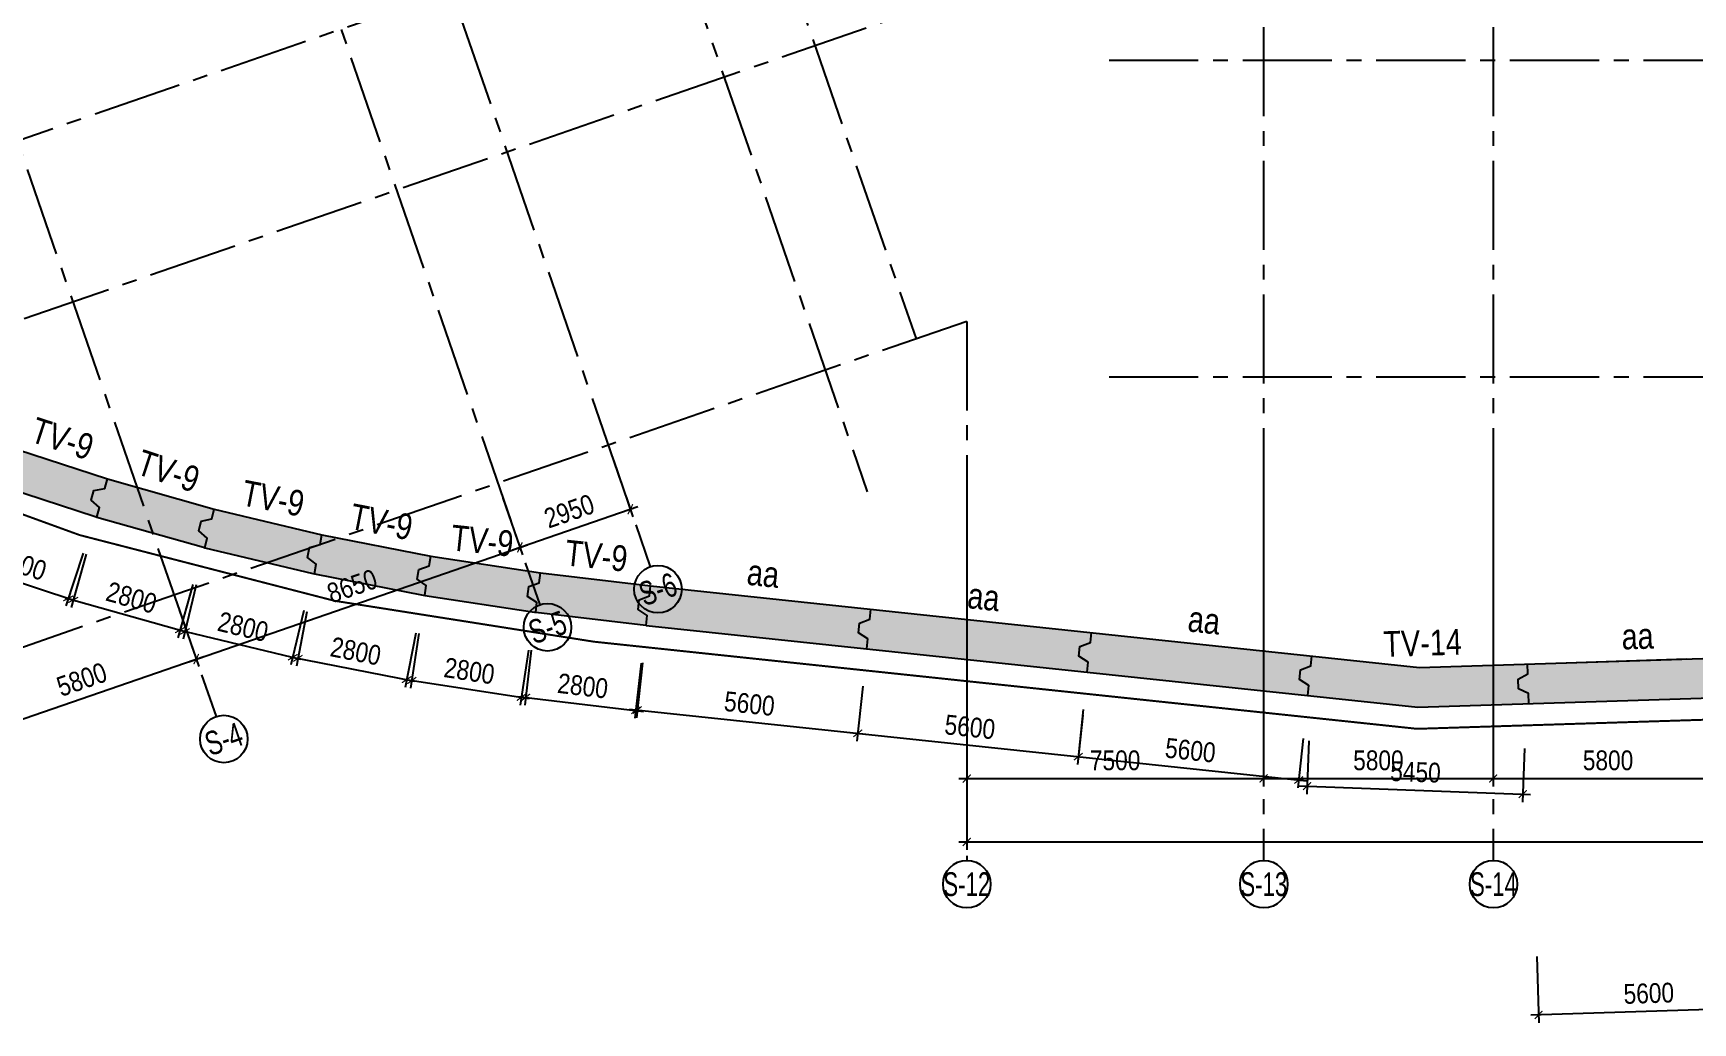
# Model space of a CAD drawing. Header units: millimetres. Extents: x -1534340 to 1713810, y -1348191 to 1114081.
# Drawn here: x 877665 to 919584, y -188883 to -163886 of the extents above; entities that cross this region are included whole.
import ezdxf
from ezdxf.enums import TextEntityAlignment as Align

# ---------------------------------------------------------------- set-up
doc = ezdxf.new("R2010")
doc.units = ezdxf.units.MM
doc.header["$LTSCALE"] = 100
doc.header["$PDMODE"] = 32
doc.header["$PDSIZE"] = 2.5
for name, pattern in [('CENTER2', [1.125, 0.75, -0.125, 0.125, -0.125]), ('DASHDOT', [1, 0.5, -0.25, 0, -0.25]), ('DASHED', [4.5, 3, -1.5])]:
    doc.linetypes.add(name, pattern=pattern)
for name, color, linetype in [('ccu11-Dim', 8, 'Continuous'), ('ccu11-Khuat', 9, 'DASHED'), ('ccu12-Hatch', 250, 'Continuous'), ('ccu12-Manh', 8, 'Continuous'), ('ccu12-Truc', 13, 'CENTER2'), ('KT-Dim', 8, 'Continuous'), ('Xref_ST_MBDV Cot vach 30.7.2022$0$Xref_ST_MBDV Cot vach 30.7.2022|Xref_ST_MBDV Cot vach 30.7.2022|Xref_ST_MBDV Cot vach 30.7.2022|Xref_ST_MBDV Cot vach 30.7.2022|A-CORE-OTLN', 2, 'Continuous'), ('Xref_ST_MBDV Cot vach 30.7.2022$0$Xref_ST_MBDV Cot vach 30.7.2022|Xref_ST_MBDV Cot vach 30.7.2022|Xref_ST_MBDV Cot vach 30.7.2022|Xref_ST_MBDV Cot vach 30.7.2022|ccu12-Thay', 7, 'Continuous'), ('Xref_ST_MBDV Cot vach 30.7.2022|Xref_ST_MBDV Cot vach 30.7.2022|Xref_ST_MBDV Cot vach 30.7.2022|Xref_ST_MBDV Cot vach 30.7.2022|A-GRID-SYM', 50, 'Continuous')]:
    doc.layers.add(name, color=color, linetype=linetype)
doc.layers.add('ccu12-Tencaukien', color=9, linetype='Continuous', lineweight=15)
doc.styles.add('Arial', font='arial.ttf', dxfattribs={"width": 0.7})
doc.styles.add('Arial Narrow', font='ARIALN.TTF')
doc.styles.add('HBA-Text', font='GOTHIC.TTF')
doc.dimstyles.new('ccu12-200', dxfattribs={"dimscale": 200, "dimtxt": 2.5, "dimasz": 1, "dimexe": 1, "dimexo": 2, "dimgap": 1, "dimtad": 1, "dimdec": 0, "dimrnd": 5, "dimdsep": 46, "dimtxsty": 'Arial Narrow', "dimblk": 'ARCHTICK', "dimcen": -1, "dimdle": 1, "dimclrd": 256, "dimclre": 256, "dimclrt": 3, "dimadec": 0, "dimazin": 2, "dimtfac": 0.1, "dimtdec": 0, "dimtmove": 0, "dimatfit": 1, "dimldrblk": 'ARCHTICK', "dimfxl": 1, "dimtvp": 0.833333, "dimtolj": 1, "dimtzin": 12, "dimarcsym": 0})

# ---------------------------------------------------------------- blocks, each defined once
blk = doc.blocks.new('_ARCHTICK')
at = {"color": 0, "linetype": 'ByBlock', "const_width": 0.15}
blk.add_lwpolyline([(-0.5, -0.5), (0.5, 0.5)], dxfattribs=at)
blk = doc.blocks.new('*D3267')
at = {"layer": 'ccu11-Dim', "lineweight": -2, "ltscale": 0.5, "transparency": 16777216}
for p, q in [((915643, -187206), (915696, -188883)), ((921240, -187029), (921293, -188706)), ((921486, -188500), (915489, -188690))]:
    blk.add_line(p, q, dxfattribs=at)
at = {"layer": 'Defpoints', "color": 0, "ltscale": 0.5, "transparency": 16777216}
for p in [(915630, -186807), (921227, -186630), (915689, -188683)]:
    blk.add_point(p, dxfattribs=at)
at = {"layer": 'ccu11-Dim', "lineweight": -2, "ltscale": 0.5, "transparency": 16777216, "xscale": 200, "yscale": 200, "zscale": 200}
for p, rotation in [((915689, -188683), 181.8102563568879), ((921286, -188507), 1.810256356887825)]:
    blk.add_blockref('_ARCHTICK', p, dxfattribs=dict(at, rotation=rotation))
at = {"layer": 'ccu11-Dim', "color": 3, "ltscale": 0.5, "transparency": 16777216, "insert": (918473, -188140), "char_height": 500, "attachment_point": 5, "rotation": 1.8103, "style": 'Arial Narrow', "bg_fill": 3, "box_fill_scale": 1.1, "bg_fill_color": 256, "bg_fill_true_color": 13158600, "bg_fill_transparency": 0}
blk.add_mtext('\\A1;5600', dxfattribs=at)
blk = doc.blocks.new('*D3304')
at = {"layer": 'ccu11-Dim', "lineweight": -2, "ltscale": 0.5, "transparency": 16777216}
for p, q in [((876266, -176150), (875829, -177478)), ((875702, -177226), (878742, -178224)), ((878926, -177023), (878490, -178352))]:
    blk.add_line(p, q, dxfattribs=at)
at = {"layer": 'Defpoints', "color": 0, "ltscale": 0.5, "transparency": 16777216}
for p in [(876391, -175770), (879051, -176643), (878552, -178162)]:
    blk.add_point(p, dxfattribs=at)
at = {"layer": 'ccu11-Dim', "lineweight": -2, "ltscale": 0.5, "transparency": 16777216, "xscale": 200, "yscale": 200, "zscale": 200}
for p, rotation in [((875892, -177288), 161.8193886126714), ((878552, -178162), 341.8193886126713)]:
    blk.add_blockref('_ARCHTICK', p, dxfattribs=dict(at, rotation=rotation))
at = {"layer": 'ccu11-Dim', "color": 3, "ltscale": 0.5, "transparency": 16777216, "insert": (877364, -177293), "char_height": 500, "attachment_point": 5, "rotation": 341.8194, "style": 'Arial Narrow', "bg_fill": 3, "box_fill_scale": 1.1, "bg_fill_color": 256, "bg_fill_true_color": 13158600, "bg_fill_transparency": 0}
blk.add_mtext('\\A1;2800', dxfattribs=at)
blk = doc.blocks.new('*D3305')
at = {"layer": 'ccu11-Dim', "lineweight": -2, "ltscale": 0.5, "transparency": 16777216}
for p, q in [((879004, -177048), (878623, -178394)), ((878485, -178147), (881564, -179019)), ((881698, -177810), (881317, -179157))]:
    blk.add_line(p, q, dxfattribs=at)
at = {"layer": 'Defpoints', "color": 0, "ltscale": 0.5, "transparency": 16777216}
for p in [(879113, -176663), (881807, -177425), (881372, -178964)]:
    blk.add_point(p, dxfattribs=at)
at = {"layer": 'ccu11-Dim', "lineweight": -2, "ltscale": 0.5, "transparency": 16777216, "xscale": 200, "yscale": 200, "zscale": 200}
for p, rotation in [((878677, -178201), 164.1920106206469), ((881372, -178964), 344.1920106206469)]:
    blk.add_blockref('_ARCHTICK', p, dxfattribs=dict(at, rotation=rotation))
at = {"layer": 'ccu11-Dim', "color": 3, "ltscale": 0.5, "transparency": 16777216, "insert": (880148, -178145), "char_height": 500, "attachment_point": 5, "rotation": 344.192, "style": 'Arial Narrow', "bg_fill": 3, "box_fill_scale": 1.1, "bg_fill_color": 256, "bg_fill_true_color": 13158600, "bg_fill_transparency": 0}
blk.add_mtext('\\A1;2800', dxfattribs=at)
blk = doc.blocks.new('*D3306')
at = {"layer": 'ccu11-Dim', "lineweight": -2, "ltscale": 0.5, "transparency": 16777216}
for p, q in [((881780, -177819), (881452, -179193)), ((884504, -178469), (884175, -179843)), ((881304, -178952), (884416, -179695))]:
    blk.add_line(p, q, dxfattribs=at)
at = {"layer": 'Defpoints', "color": 0, "ltscale": 0.5, "transparency": 16777216}
for p in [(881873, -177430), (884597, -178080), (884222, -179649)]:
    blk.add_point(p, dxfattribs=at)
at = {"layer": 'ccu11-Dim', "lineweight": -2, "ltscale": 0.5, "transparency": 16777216, "xscale": 200, "yscale": 200, "zscale": 200}
for p, rotation in [((881498, -178998), 166.5646453204188), ((884222, -179649), 346.5646453204188)]:
    blk.add_blockref('_ARCHTICK', p, dxfattribs=dict(at, rotation=rotation))
at = {"layer": 'ccu11-Dim', "color": 3, "ltscale": 0.5, "transparency": 16777216, "insert": (882966, -178881), "char_height": 500, "attachment_point": 5, "rotation": 346.5646, "style": 'Arial Narrow', "bg_fill": 3, "box_fill_scale": 1.1, "bg_fill_color": 256, "bg_fill_true_color": 13158600, "bg_fill_transparency": 0}
blk.add_mtext('\\A1;2800', dxfattribs=at)
blk = doc.blocks.new('*D3205')
at = {"layer": 'ccu11-Dim', "lineweight": -2, "ltscale": 0.5, "transparency": 16777216}
for p, q in [((884580, -178500), (884312, -179874)), ((887328, -179037), (887060, -180411)), ((884154, -179639), (887294, -180253))]:
    blk.add_line(p, q, dxfattribs=at)
at = {"layer": 'Defpoints', "color": 0, "ltscale": 0.5, "transparency": 16777216}
for p in [(884657, -178107), (887405, -178644), (887098, -180215)]:
    blk.add_point(p, dxfattribs=at)
at = {"layer": 'ccu11-Dim', "lineweight": -2, "ltscale": 0.5, "transparency": 16777216, "xscale": 200, "yscale": 200, "zscale": 200}
for p, rotation in [((884350, -179677), 168.9375603971923), ((887098, -180215), 348.9375603971923)]:
    blk.add_blockref('_ARCHTICK', p, dxfattribs=dict(at, rotation=rotation))
at = {"layer": 'ccu11-Dim', "color": 3, "ltscale": 0.5, "transparency": 16777216, "insert": (885812, -179499), "char_height": 500, "attachment_point": 5, "rotation": 348.9376, "style": 'Arial Narrow', "bg_fill": 3, "box_fill_scale": 1.1, "bg_fill_color": 256, "bg_fill_true_color": 13158600, "bg_fill_transparency": 0}
blk.add_mtext('\\A1;2800', dxfattribs=at)
blk = doc.blocks.new('*D3206')
at = {"layer": 'ccu11-Dim', "lineweight": -2, "ltscale": 0.5, "transparency": 16777216}
for p, q in [((887409, -179051), (887198, -180434)), ((890177, -179474), (889966, -180857)), ((887030, -180206), (890193, -180690))]:
    blk.add_line(p, q, dxfattribs=at)
at = {"layer": 'Defpoints', "color": 0, "ltscale": 0.5, "transparency": 16777216}
for p in [(887469, -178656), (890237, -179079), (889996, -180660)]:
    blk.add_point(p, dxfattribs=at)
at = {"layer": 'ccu11-Dim', "lineweight": -2, "ltscale": 0.5, "transparency": 16777216, "xscale": 200, "yscale": 200, "zscale": 200}
for p, rotation in [((887228, -180237), 171.3112400278011), ((889996, -180660), 351.3112400278011)]:
    blk.add_blockref('_ARCHTICK', p, dxfattribs=dict(at, rotation=rotation))
at = {"layer": 'ccu11-Dim', "color": 3, "ltscale": 0.5, "transparency": 16777216, "insert": (888681, -179998), "char_height": 500, "attachment_point": 5, "rotation": 351.3112, "style": 'Arial Narrow', "bg_fill": 3, "box_fill_scale": 1.1, "bg_fill_color": 256, "bg_fill_true_color": 13158600, "bg_fill_transparency": 0}
blk.add_mtext('\\A1;2800', dxfattribs=at)
blk = doc.blocks.new('*D3207')
at = {"layer": 'ccu11-Dim', "lineweight": -2, "ltscale": 0.5, "transparency": 16777216}
for p, q in [((890245, -179472), (890080, -180863)), ((893025, -179801), (892861, -181191)), ((889905, -180640), (893083, -181016))]:
    blk.add_line(p, q, dxfattribs=at)
at = {"layer": 'Defpoints', "color": 0, "ltscale": 0.5, "transparency": 16777216}
for p in [(890292, -179075), (893072, -179404), (892884, -180993)]:
    blk.add_point(p, dxfattribs=at)
at = {"layer": 'ccu11-Dim', "lineweight": -2, "ltscale": 0.5, "transparency": 16777216, "xscale": 200, "yscale": 200, "zscale": 200}
for p, rotation in [((890104, -180664), 173.2586531631231), ((892884, -180993), 353.258653163123)]:
    blk.add_blockref('_ARCHTICK', p, dxfattribs=dict(at, rotation=rotation))
at = {"layer": 'ccu11-Dim', "color": 3, "ltscale": 0.5, "transparency": 16777216, "insert": (891547, -180376), "char_height": 500, "attachment_point": 5, "rotation": 353.2587, "style": 'Arial Narrow', "bg_fill": 3, "box_fill_scale": 1.1, "bg_fill_color": 256, "bg_fill_true_color": 13158600, "bg_fill_transparency": 0}
blk.add_mtext('\\A1;2800', dxfattribs=at)
blk = doc.blocks.new('*D3208')
at = {"layer": 'ccu11-Dim', "lineweight": -2, "ltscale": 0.5, "transparency": 16777216}
for p, q in [((893051, -179788), (892904, -181181)), ((898620, -180378), (898472, -181770)), ((892726, -180961), (898692, -181592))]:
    blk.add_line(p, q, dxfattribs=at)
at = {"layer": 'Defpoints', "color": 0, "ltscale": 0.5, "transparency": 16777216}
for p in [(893093, -179391), (898662, -179980), (898493, -181571)]:
    blk.add_point(p, dxfattribs=at)
at = {"layer": 'ccu11-Dim', "lineweight": -2, "ltscale": 0.5, "transparency": 16777216, "xscale": 200, "yscale": 200, "zscale": 200}
for p, rotation in [((892925, -180982), 173.9587560428998), ((898493, -181571), 353.9587560428998)]:
    blk.add_blockref('_ARCHTICK', p, dxfattribs=dict(at, rotation=rotation))
at = {"layer": 'ccu11-Dim', "color": 3, "ltscale": 0.5, "transparency": 16777216, "insert": (895757, -180824), "char_height": 500, "attachment_point": 5, "rotation": 353.9588, "style": 'Arial Narrow', "bg_fill": 3, "box_fill_scale": 1.1, "bg_fill_color": 256, "bg_fill_true_color": 13158600, "bg_fill_transparency": 0}
blk.add_mtext('\\A1;5600', dxfattribs=at)
blk = doc.blocks.new('*D3209')
at = {"layer": 'ccu11-Dim', "lineweight": -2, "ltscale": 0.5, "transparency": 16777216}
for p, q in [((898620, -180378), (898472, -181770)), ((904189, -180967), (904041, -182359)), ((898295, -181550), (904261, -182182))]:
    blk.add_line(p, q, dxfattribs=at)
at = {"layer": 'Defpoints', "color": 0, "ltscale": 0.5, "transparency": 16777216}
for p in [(898662, -179980), (904231, -180569), (904062, -182160)]:
    blk.add_point(p, dxfattribs=at)
at = {"layer": 'ccu11-Dim', "lineweight": -2, "ltscale": 0.5, "transparency": 16777216, "xscale": 200, "yscale": 200, "zscale": 200}
for p, rotation in [((898493, -181571), 173.9587560428998), ((904062, -182160), 353.9587560428998)]:
    blk.add_blockref('_ARCHTICK', p, dxfattribs=dict(at, rotation=rotation))
at = {"layer": 'ccu11-Dim', "color": 3, "ltscale": 0.5, "transparency": 16777216, "insert": (901326, -181413), "char_height": 500, "attachment_point": 5, "rotation": 353.9588, "style": 'Arial Narrow', "bg_fill": 3, "box_fill_scale": 1.1, "bg_fill_color": 256, "bg_fill_true_color": 13158600, "bg_fill_transparency": 0}
blk.add_mtext('\\A1;5600', dxfattribs=at)
blk = doc.blocks.new('*D3210')
at = {"layer": 'ccu11-Dim', "lineweight": -2, "ltscale": 0.5, "transparency": 16777216}
for p, q in [((904174, -181110), (904041, -182359)), ((909742, -181700), (909610, -182949)), ((903864, -182139), (909830, -182771))]:
    blk.add_line(p, q, dxfattribs=at)
at = {"layer": 'Defpoints', "color": 0, "ltscale": 0.5, "transparency": 16777216}
for p in [(904216, -180713), (909785, -181302), (909631, -182750)]:
    blk.add_point(p, dxfattribs=at)
at = {"layer": 'ccu11-Dim', "lineweight": -2, "ltscale": 0.5, "transparency": 16777216, "xscale": 200, "yscale": 200, "zscale": 200}
for p, rotation in [((904062, -182160), 173.9587560428998), ((909631, -182750), 353.9587560428998)]:
    blk.add_blockref('_ARCHTICK', p, dxfattribs=dict(at, rotation=rotation))
at = {"layer": 'ccu11-Dim', "color": 3, "ltscale": 0.5, "transparency": 16777216, "insert": (906895, -182002), "char_height": 500, "attachment_point": 5, "rotation": 353.9588, "style": 'Arial Narrow', "bg_fill": 3, "box_fill_scale": 1.1, "bg_fill_color": 256, "bg_fill_true_color": 13158600, "bg_fill_transparency": 0}
blk.add_mtext('\\A1;5600', dxfattribs=at)
blk = doc.blocks.new('*D3211')
at = {"layer": 'ccu11-Dim', "lineweight": -2, "ltscale": 0.5, "transparency": 16777216}
for p, q in [((909884, -181757), (909834, -183104)), ((915330, -181958), (915280, -183306)), ((909642, -182897), (915487, -183113))]:
    blk.add_line(p, q, dxfattribs=at)
at = {"layer": 'Defpoints', "color": 0, "ltscale": 0.5, "transparency": 16777216}
for p in [(909899, -181357), (915345, -181558), (915288, -183106)]:
    blk.add_point(p, dxfattribs=at)
at = {"layer": 'ccu11-Dim', "lineweight": -2, "ltscale": 0.5, "transparency": 16777216, "xscale": 200, "yscale": 200, "zscale": 200}
for p, rotation in [((909841, -182904), 177.8845062021545), ((915288, -183106), 357.8845062021545)]:
    blk.add_blockref('_ARCHTICK', p, dxfattribs=dict(at, rotation=rotation))
at = {"layer": 'ccu11-Dim', "color": 3, "ltscale": 0.5, "transparency": 16777216, "insert": (912581, -182550), "char_height": 500, "attachment_point": 5, "rotation": 357.8845, "style": 'Arial Narrow', "bg_fill": 3, "box_fill_scale": 1.1, "bg_fill_color": 256, "bg_fill_true_color": 13158600, "bg_fill_transparency": 0}
blk.add_mtext('\\A1;5450', dxfattribs=at)
blk = doc.blocks.new('GRID-SYM-flat-73')
at = {"layer": 'Xref_ST_MBDV Cot vach 30.7.2022|Xref_ST_MBDV Cot vach 30.7.2022|Xref_ST_MBDV Cot vach 30.7.2022|Xref_ST_MBDV Cot vach 30.7.2022|A-GRID-SYM'}
blk.add_circle((0, 0, 0), 900, dxfattribs=at)
at = {"layer": 'Xref_ST_MBDV Cot vach 30.7.2022|Xref_ST_MBDV Cot vach 30.7.2022|Xref_ST_MBDV Cot vach 30.7.2022|Xref_ST_MBDV Cot vach 30.7.2022|A-GRID-SYM', "style": 'HBA-Text'}
blk.add_attdef('GRID', text='', height=900, rotation=359.63025, dxfattribs=at).set_placement((0, 0, 0), align=Align.MIDDLE_CENTER)
blk = doc.blocks.new('*D1144')
at = {"layer": 'Defpoints', "color": 0, "transparency": 16777216}
for p in [(362499, -94047), (369999, -94047, 0), (369999, -102341)]:
    blk.add_point(p, dxfattribs=at)
at = {"layer": 'KT-Dim', "lineweight": -2, "transparency": 16777216}
for p, q in [((362499, -94447), (362499, -102541)), ((369999, -94447), (369999, -102541)), ((362299, -102341), (370199, -102341))]:
    blk.add_line(p, q, dxfattribs=at)
at = {"layer": 'KT-Dim', "lineweight": -2, "transparency": 16777216, "xscale": 200, "yscale": 200, "zscale": 200, "rotation": 180}
blk.add_blockref('_ARCHTICK', (362499, -102341), dxfattribs=at)
at = {"layer": 'KT-Dim', "lineweight": -2, "transparency": 16777216, "xscale": 200, "yscale": 200, "zscale": 200}
blk.add_blockref('_ARCHTICK', (369999, -102341), dxfattribs=at)
at = {"layer": 'KT-Dim', "color": 3, "transparency": 16777216, "insert": (366249, -101885), "char_height": 500, "attachment_point": 5, "style": 'Arial Narrow'}
blk.add_mtext('\\A1;7500', dxfattribs=at)
blk = doc.blocks.new('*D1147')
at = {"layer": 'Defpoints', "color": 0, "transparency": 16777216}
for p in [(362499, -94047), (409199, -94047), (409199, -103941)]:
    blk.add_point(p, dxfattribs=at)
at = {"layer": 'KT-Dim', "lineweight": -2, "transparency": 16777216}
for p, q in [((362499, -94447), (362499, -104141)), ((409199, -94447), (409199, -104141)), ((362299, -103941), (409399, -103941))]:
    blk.add_line(p, q, dxfattribs=at)
at = {"layer": 'KT-Dim', "lineweight": -2, "transparency": 16777216, "xscale": 200, "yscale": 200, "zscale": 200, "rotation": 180}
blk.add_blockref('_ARCHTICK', (362499, -103941), dxfattribs=at)
at = {"layer": 'KT-Dim', "lineweight": -2, "transparency": 16777216, "xscale": 200, "yscale": 200, "zscale": 200}
blk.add_blockref('_ARCHTICK', (409199, -103941), dxfattribs=at)
at = {"layer": 'KT-Dim', "color": 3, "transparency": 16777216, "insert": (385849, -103485), "char_height": 500, "attachment_point": 5, "style": 'Arial Narrow'}
blk.add_mtext('\\A1;46700', dxfattribs=at)
blk = doc.blocks.new('*D1131')
at = {"layer": 'Defpoints', "color": 0, "transparency": 16777216}
for p in [(369999, -94047, 0), (375799, -94047), (375799, -102341)]:
    blk.add_point(p, dxfattribs=at)
at = {"layer": 'KT-Dim', "lineweight": -2, "transparency": 16777216}
for p, q in [((369999, -94447), (369999, -102541)), ((375799, -94447), (375799, -102541)), ((369799, -102341), (375999, -102341))]:
    blk.add_line(p, q, dxfattribs=at)
at = {"layer": 'KT-Dim', "lineweight": -2, "transparency": 16777216, "xscale": 200, "yscale": 200, "zscale": 200, "rotation": 180}
blk.add_blockref('_ARCHTICK', (369999, -102341), dxfattribs=at)
at = {"layer": 'KT-Dim', "lineweight": -2, "transparency": 16777216, "xscale": 200, "yscale": 200, "zscale": 200}
blk.add_blockref('_ARCHTICK', (375799, -102341), dxfattribs=at)
at = {"layer": 'KT-Dim', "color": 3, "transparency": 16777216, "insert": (372899, -101885), "char_height": 500, "attachment_point": 5, "style": 'Arial Narrow'}
blk.add_mtext('\\A1;5800', dxfattribs=at)
blk = doc.blocks.new('*D1132')
at = {"layer": 'Defpoints', "color": 0, "transparency": 16777216}
for p in [(375799, -94047), (381599, -94047), (381599, -102341)]:
    blk.add_point(p, dxfattribs=at)
at = {"layer": 'KT-Dim', "lineweight": -2, "transparency": 16777216}
for p, q in [((375799, -94447), (375799, -102541)), ((381599, -94447), (381599, -102541)), ((375599, -102341), (381799, -102341))]:
    blk.add_line(p, q, dxfattribs=at)
at = {"layer": 'KT-Dim', "lineweight": -2, "transparency": 16777216, "xscale": 200, "yscale": 200, "zscale": 200, "rotation": 180}
blk.add_blockref('_ARCHTICK', (375799, -102341), dxfattribs=at)
at = {"layer": 'KT-Dim', "lineweight": -2, "transparency": 16777216, "xscale": 200, "yscale": 200, "zscale": 200}
blk.add_blockref('_ARCHTICK', (381599, -102341), dxfattribs=at)
at = {"layer": 'KT-Dim', "color": 3, "transparency": 16777216, "insert": (378699, -101885), "char_height": 500, "attachment_point": 5, "style": 'Arial Narrow'}
blk.add_mtext('\\A1;5800', dxfattribs=at)
blk = doc.blocks.new('GRID-SYM-flat-103')
at = {"layer": 'Xref_ST_MBDV Cot vach 30.7.2022|Xref_ST_MBDV Cot vach 30.7.2022|Xref_ST_MBDV Cot vach 30.7.2022|Xref_ST_MBDV Cot vach 30.7.2022|A-GRID-SYM'}
blk.add_circle((0, 0, 0), 900, dxfattribs=at)
at = {"layer": 'Xref_ST_MBDV Cot vach 30.7.2022|Xref_ST_MBDV Cot vach 30.7.2022|Xref_ST_MBDV Cot vach 30.7.2022|Xref_ST_MBDV Cot vach 30.7.2022|A-GRID-SYM', "style": 'HBA-Text'}
blk.add_attdef('GRID', text='', height=900, rotation=19.04714, dxfattribs=at).set_placement((0, 0, 0), align=Align.MIDDLE_CENTER)
blk = doc.blocks.new('*D1150')
at = {"layer": 'Defpoints', "color": 0, "transparency": 16777216}
for p in [(342480, -97706), (343039, -99325), (336997, -99599)]:
    blk.add_point(p, dxfattribs=at)
at = {"layer": 'KT-Dim', "lineweight": -2, "transparency": 16777216}
for p, q in [((342610, -98084), (343104, -99514)), ((337367, -101283), (343228, -99260)), ((337128, -99977), (337621, -101407))]:
    blk.add_line(p, q, dxfattribs=at)
at = {"layer": 'KT-Dim', "lineweight": -2, "transparency": 16777216, "xscale": 200, "yscale": 200, "zscale": 200}
for p, rotation in [((343039, -99325), 19.04713796363416), ((337556, -101218), 199.0471379636342)]:
    blk.add_blockref('_ARCHTICK', p, dxfattribs=dict(at, rotation=rotation))
at = {"layer": 'KT-Dim', "color": 3, "transparency": 16777216, "insert": (340149, -99841), "char_height": 500, "attachment_point": 5, "rotation": 19.0471, "style": 'Arial Narrow'}
blk.add_mtext('\\A1;5800', dxfattribs=at)
blk = doc.blocks.new('*D1151')
at = {"layer": 'Defpoints', "color": 0, "transparency": 16777216}
for p in [(350656, -94883), (351215, -96502), (342480, -97706)]:
    blk.add_point(p, dxfattribs=at)
at = {"layer": 'KT-Dim', "lineweight": -2, "transparency": 16777216}
for p, q in [((350787, -95261), (351280, -96691)), ((342850, -99390), (351404, -96437)), ((342610, -98084), (343104, -99514))]:
    blk.add_line(p, q, dxfattribs=at)
at = {"layer": 'KT-Dim', "lineweight": -2, "transparency": 16777216, "xscale": 200, "yscale": 200, "zscale": 200}
for p, rotation in [((351215, -96502), 19.04713796363416), ((343039, -99325), 199.0471379636342)]:
    blk.add_blockref('_ARCHTICK', p, dxfattribs=dict(at, rotation=rotation))
at = {"layer": 'KT-Dim', "color": 3, "transparency": 16777216, "insert": (346978, -97483), "char_height": 500, "attachment_point": 5, "rotation": 19.0471, "style": 'Arial Narrow'}
blk.add_mtext('\\A1;8650', dxfattribs=at)
blk = doc.blocks.new('*D1152')
at = {"layer": 'Defpoints', "color": 0, "transparency": 16777216}
for p in [(353445, -93921), (350656, -94883), (354004, -95539)]:
    blk.add_point(p, dxfattribs=at)
at = {"layer": 'KT-Dim', "lineweight": -2, "transparency": 16777216}
for p, q in [((353575, -94299), (354069, -95729)), ((350787, -95261), (351280, -96691)), ((351026, -96567), (354193, -95474))]:
    blk.add_line(p, q, dxfattribs=at)
at = {"layer": 'KT-Dim', "lineweight": -2, "transparency": 16777216, "xscale": 200, "yscale": 200, "zscale": 200}
for p, rotation in [((354004, -95539), 19.04713796363416), ((351215, -96502), 199.0471379636342)]:
    blk.add_blockref('_ARCHTICK', p, dxfattribs=dict(at, rotation=rotation))
at = {"layer": 'KT-Dim', "color": 3, "transparency": 16777216, "insert": (352461, -95590), "char_height": 500, "attachment_point": 5, "rotation": 19.0471, "style": 'Arial Narrow'}
blk.add_mtext('\\A1;2950', dxfattribs=at)
blk = doc.blocks.new('Grid-ST-flat-3')
at = {"layer": 'ccu12-Truc', "ltscale": 30}
for p, q in [((343189.8, -39014.7), (361219.3, -91236.4)), ((340897.6, -39806), (359986.9, -95097.6)), ((335415.2, -41698.9), (354504.5, -96990.4)), ((332626.7, -42661.6), (351716, -97953.1)), ((324450.3, -45484.5), (343539.5, -100776)), ((369999.4, -69862.9), (369999.4, -104409.6)), ((375799.4, -69862.9), (375799.4, -104409.6)), ((368131.1, -76017.5), (316532.3, -93831.9)), ((369534.4, -80082.1), (317935.6, -97896.5)), ((366096.2, -84196.3), (425824, -84196.3)), ((362499.4, -90794.4), (320490.9, -105297.8)), ((362499.4, -90794.4), (362499.4, -104409.6)), ((366096.2, -92196.3), (425824, -92196.3))]:
    blk.add_line(p, q, dxfattribs=at)
at = {"layer": 'KT-Dim'}
ref = blk.add_blockref('GRID-SYM-flat-103', (354700.3, -97557.5, 0), dxfattribs=dict(at, xscale=0.6666666666666666, yscale=0.6666666666666666, zscale=0.6666666666666666))
ref.add_attrib('GRID', 'S-6', dxfattribs={"layer": 'Xref_ST_MBDV Cot vach 30.7.2022|Xref_ST_MBDV Cot vach 30.7.2022|Xref_ST_MBDV Cot vach 30.7.2022|Xref_ST_MBDV Cot vach 30.7.2022|A-GRID-SYM', "height": 600, "rotation": 19, "style": 'HBA-Text', "width": 0.75}).set_placement((354700.3, -97557.5, 0), align=Align.MIDDLE_CENTER)
ref = blk.add_blockref('GRID-SYM-flat-103', (351911.8, -98520.2, 0), dxfattribs=dict(at, xscale=0.6666666666666666, yscale=0.6666666666666666, zscale=0.6666666666666666))
ref.add_attrib('GRID', 'S-5', dxfattribs={"layer": 'Xref_ST_MBDV Cot vach 30.7.2022|Xref_ST_MBDV Cot vach 30.7.2022|Xref_ST_MBDV Cot vach 30.7.2022|Xref_ST_MBDV Cot vach 30.7.2022|A-GRID-SYM', "height": 600, "rotation": 19, "style": 'HBA-Text', "width": 0.75}).set_placement((351911.8, -98520.2, 0), align=Align.MIDDLE_CENTER)
ref = blk.add_blockref('GRID-SYM-flat-103', (343735.3, -101343.1, 0), dxfattribs=dict(at, xscale=0.6666666666666666, yscale=0.6666666666666666, zscale=0.6666666666666666))
ref.add_attrib('GRID', 'S-4', dxfattribs={"layer": 'Xref_ST_MBDV Cot vach 30.7.2022|Xref_ST_MBDV Cot vach 30.7.2022|Xref_ST_MBDV Cot vach 30.7.2022|Xref_ST_MBDV Cot vach 30.7.2022|A-GRID-SYM', "height": 600, "rotation": 19, "style": 'HBA-Text', "width": 0.75}).set_placement((343735.3, -101343.1, 0), align=Align.MIDDLE_CENTER)
ref = blk.add_blockref('GRID-SYM-flat-73', (362502.8, -105009.6, 0), dxfattribs=dict(at, xscale=0.6666666666666665, yscale=0.6666666666666665, zscale=0.6666666666666665, rotation=0.325197994598278))
ref.add_attrib('GRID', 'S-12', dxfattribs={"layer": 'Xref_ST_MBDV Cot vach 30.7.2022|Xref_ST_MBDV Cot vach 30.7.2022|Xref_ST_MBDV Cot vach 30.7.2022|Xref_ST_MBDV Cot vach 30.7.2022|A-GRID-SYM', "height": 600, "style": 'HBA-Text', "width": 0.7}).set_placement((362502.8, -105009.6, 0), align=Align.MIDDLE_CENTER)
ref = blk.add_blockref('GRID-SYM-flat-73', (370004.2, -105009.6), dxfattribs=dict(at, xscale=0.6666666666666665, yscale=0.6666666666666665, zscale=0.6666666666666665, rotation=0.325197994598278))
ref.add_attrib('GRID', 'S-13', dxfattribs={"layer": 'Xref_ST_MBDV Cot vach 30.7.2022|Xref_ST_MBDV Cot vach 30.7.2022|Xref_ST_MBDV Cot vach 30.7.2022|Xref_ST_MBDV Cot vach 30.7.2022|A-GRID-SYM', "height": 600, "style": 'HBA-Text', "width": 0.7}).set_placement((370004.2, -105009.6, 0), align=Align.MIDDLE_CENTER)
ref = blk.add_blockref('GRID-SYM-flat-73', (375804.2, -105009.6), dxfattribs=dict(at, xscale=0.6666666666666665, yscale=0.6666666666666665, zscale=0.6666666666666665, rotation=0.325197994598278))
ref.add_attrib('GRID', 'S-14', dxfattribs={"layer": 'Xref_ST_MBDV Cot vach 30.7.2022|Xref_ST_MBDV Cot vach 30.7.2022|Xref_ST_MBDV Cot vach 30.7.2022|Xref_ST_MBDV Cot vach 30.7.2022|A-GRID-SYM', "height": 600, "style": 'HBA-Text', "width": 0.7}).set_placement((375804.2, -105009.6, 0), align=Align.MIDDLE_CENTER)
for base, p1, p2, picture, middle in [((354003.5, -95539.5), (350656.1, -94883.3), (353444.6, -93920.6), '*D1152', (352460.7, -95590.5)), ((351215, -96502.2), (342479.7, -97706.2), (350656.1, -94883.3), '*D1151', (346978.3, -97483.3)), ((343038.6, -99325.1), (336997.3, -99599), (342479.7, -97706.2), '*D1150', (340148.8, -99841.1))]:
    dim = blk.add_linear_dim(base=base, p1=p1, p2=p2, angle=19.04714, dimstyle='ccu12-200', dxfattribs=at)
    dim.commit()
    dim.dimension.update_dxf_attribs({"geometry": picture, "text_midpoint": middle})
for base, p1, p2, picture, middle in [((369999.4, -102340.5), (362499.4, -94047.1), (369999.4, -94047.1, 0), '*D1144', (366249.4, -101885.2)), ((409199.4, -103940.5), (362499.4, -94047.1), (409199.4, -94047.1), '*D1147', (385849.4, -103485.2)), ((375799.4, -102340.5), (369999.4, -94047.1, 0), (375799.4, -94047.1), '*D1131', (372899.4, -101885.2)), ((381599.4, -102340.5), (375799.4, -94047.1), (381599.4, -94047.1), '*D1132', (378699.4, -101885.2))]:
    dim = blk.add_linear_dim(base=base, p1=p1, p2=p2, dimstyle='ccu12-200', dxfattribs=at)
    dim.commit()
    dim.dimension.update_dxf_attribs({"geometry": picture, "text_midpoint": middle})
blk = doc.blocks.new('123')
at = {"layer": 'ccu11-Dim', "ltscale": 0.5}
blk.add_line((916388.5, -179787.6), (919424.9, -179691.6), dxfattribs=at)
at = {"layer": 'Xref_ST_MBDV Cot vach 30.7.2022$0$Xref_ST_MBDV Cot vach 30.7.2022|Xref_ST_MBDV Cot vach 30.7.2022|Xref_ST_MBDV Cot vach 30.7.2022|Xref_ST_MBDV Cot vach 30.7.2022|ccu12-Thay', "ltscale": 10}
for points in [[(893150.9, -178843.7), (893177.2, -178595.2), (892941.5, -178444.5), (892967.9, -178195.7), (893229.8, -178097.7), (893256.1, -177849.2)], [(915440.6, -180818), (915432.7, -180568.3), (915178.7, -180451.2), (915170.8, -180201.1), (915416.9, -180068.2), (915409, -179818.5)]]:
    blk.add_lwpolyline(points, dxfattribs=at)
at = {"layer": 'ccu12-Tencaukien', "color": 2, "style": 'Arial', "width": 0.8}
for s, rotation, p in [('TV-9', 341.81939, (878302, -174435.8)), ('TV-9', 341.81939, (880979.2, -175254)), ('TV-9', 348.93756, (883662.5, -175954.1)), ('TV-9', 348.93756, (886398.2, -176548)), ('TV-9', 353.95876, (888973.7, -177028.3)), ('TV-9', 353.95876, (891855.9, -177408.6)), ('aa', 353.95876, (896071, -177856.7)), ('aa', 353.95876, (901639.9, -178446.1)), ('aa', 353.95876, (907208.8, -179035.5)), ('TV-14', 1.81026, (912769.6, -179613)), ('aa', 1.81026, (918198.5, -179441.4))]:
    blk.add_text(s, height=650, rotation=rotation, dxfattribs=at).set_placement(p, align=Align.CENTER)
at = {"layer": 'ccu11-Dim', "ltscale": 0.5}
for base, p1, p2, angle, override, picture, middle in [((878552, -178162), (876390.5, -175769.6), (879050.8, -176643.3), 341.81939, {"dimzin": 0, "dimfxl": 150, "dimtfill": 1}, '*D3304', (877363.9, -177292.7)), ((915689.2, -188683.5), (921227.1, -186629.6), (915629.9, -186806.5), 1.81026, {"dimzin": 0, "dimtmove": 1, "dimfxl": 150, "dimtfill": 1}, '*D3267', (918473.4, -188140))]:
    dim = blk.add_linear_dim(base=base, p1=p1, p2=p2, angle=angle, dimstyle='ccu12-200', override=override, dxfattribs=at)
    dim.commit()
    dim.dimension.update_dxf_attribs({"geometry": picture, "text_midpoint": middle})
at = {"layer": 'Xref_ST_MBDV Cot vach 30.7.2022$0$Xref_ST_MBDV Cot vach 30.7.2022|Xref_ST_MBDV Cot vach 30.7.2022|Xref_ST_MBDV Cot vach 30.7.2022|Xref_ST_MBDV Cot vach 30.7.2022|ccu12-Thay', "ltscale": 10}
blk.add_lwpolyline([(879269.7, -176109.1), (879337.8, -175868.8), (879131.2, -175680.3), (879199.3, -175439.6), (879474.1, -175387.3), (879542.2, -175147)], dxfattribs=at)
at = {"layer": 'ccu11-Dim', "ltscale": 0.5}
dim = blk.add_linear_dim(base=(881371.5, -178964.1), p1=(879113, -176662.7), p2=(881807.1, -177425.5), angle=344.19201, dimstyle='ccu12-200', override={"dimzin": 0, "dimfxl": 150, "dimtfill": 1}, dxfattribs=at)
dim.commit()
dim.dimension.update_dxf_attribs({"geometry": '*D3305', "text_midpoint": (880148.5, -178144.6)})
at = {"layer": 'Xref_ST_MBDV Cot vach 30.7.2022$0$Xref_ST_MBDV Cot vach 30.7.2022|Xref_ST_MBDV Cot vach 30.7.2022|Xref_ST_MBDV Cot vach 30.7.2022|Xref_ST_MBDV Cot vach 30.7.2022|ccu12-Thay', "ltscale": 10}
blk.add_lwpolyline([(882003.9, -176882.4), (882062, -176639.4), (881847.7, -176459.6), (881905.8, -176216.3), (882178.2, -176152.7), (882236.3, -175909.7)], dxfattribs=at)
at = {"layer": 'ccu11-Dim', "ltscale": 0.5}
dim = blk.add_linear_dim(base=(884221.8, -179648.8), p1=(881873.1, -177429.8), p2=(884596.5, -178080.3), angle=346.56465, dimstyle='ccu12-200', override={"dimzin": 0, "dimfxl": 150, "dimtfill": 1}, dxfattribs=at)
dim.commit()
dim.dimension.update_dxf_attribs({"geometry": '*D3306', "text_midpoint": (882965.9, -178880.6)})
at = {"layer": 'Xref_ST_MBDV Cot vach 30.7.2022$0$Xref_ST_MBDV Cot vach 30.7.2022|Xref_ST_MBDV Cot vach 30.7.2022|Xref_ST_MBDV Cot vach 30.7.2022|Xref_ST_MBDV Cot vach 30.7.2022|ccu12-Thay', "ltscale": 10}
blk.add_lwpolyline([(884767.8, -177541.7), (884815.7, -177296.5), (884594.2, -177125.8), (884642.2, -176880.2), (884911.7, -176805.5), (884959.6, -176560.3)], dxfattribs=at)
at = {"layer": 'ccu11-Dim', "ltscale": 0.5}
dim = blk.add_linear_dim(base=(887098.2, -180214.6), p1=(884657.2, -178107.1), p2=(887405.2, -178644.3), angle=348.93756, dimstyle='ccu12-200', override={"dimzin": 0, "dimfxl": 150, "dimtfill": 1}, dxfattribs=at)
dim.commit()
dim.dimension.update_dxf_attribs({"geometry": '*D3205', "text_midpoint": (885811.6, -179499.1)})
at = {"layer": 'Xref_ST_MBDV Cot vach 30.7.2022$0$Xref_ST_MBDV Cot vach 30.7.2022|Xref_ST_MBDV Cot vach 30.7.2022|Xref_ST_MBDV Cot vach 30.7.2022|Xref_ST_MBDV Cot vach 30.7.2022|ccu12-Thay', "ltscale": 10}
blk.add_lwpolyline([(887556.5, -178086.1), (887594.3, -177839.1), (887365.9, -177677.7), (887403.7, -177430.4), (887669.9, -177344.5), (887707.6, -177097.6)], dxfattribs=at)
at = {"layer": 'ccu11-Dim', "ltscale": 0.5}
dim = blk.add_linear_dim(base=(889995.8, -180659.5), p1=(887469.4, -178656), p2=(890237.3, -179079), angle=351.31124, dimstyle='ccu12-200', override={"dimzin": 0, "dimfxl": 150, "dimtfill": 1}, dxfattribs=at)
dim.commit()
dim.dimension.update_dxf_attribs({"geometry": '*D3206', "text_midpoint": (888680.6, -179998)})
at = {"layer": 'Xref_ST_MBDV Cot vach 30.7.2022$0$Xref_ST_MBDV Cot vach 30.7.2022|Xref_ST_MBDV Cot vach 30.7.2022|Xref_ST_MBDV Cot vach 30.7.2022|Xref_ST_MBDV Cot vach 30.7.2022|ccu12-Thay', "ltscale": 10}
blk.add_lwpolyline([(890358.1, -178513.6), (890387.4, -178265.5), (890153.7, -178111.9), (890183, -177863.5), (890446.1, -177768.7), (890475.5, -177520.5)], dxfattribs=at)
at = {"layer": 'ccu11-Dim', "ltscale": 0.5}
dim = blk.add_linear_dim(base=(892884.1, -180992.6), p1=(890291.7, -179075.1), p2=(893071.9, -179403.8), angle=353.25865, dimstyle='ccu12-200', override={"dimzin": 0, "dimfxl": 150, "dimtfill": 1}, dxfattribs=at)
dim.commit()
dim.dimension.update_dxf_attribs({"geometry": '*D3207', "text_midpoint": (891547.5, -180376.1)})
dim = blk.add_linear_dim(base=(898493.5, -181571.1), p1=(893093, -179390.6), p2=(898661.9, -179980), angle=353.95876, dimstyle='ccu12-200', override={"dimzin": 0, "dimfxl": 150, "dimtfill": 1}, dxfattribs=at)
dim.commit()
dim.dimension.update_dxf_attribs({"geometry": '*D3208', "text_midpoint": (895757, -180823.7)})
at = {"layer": 'Xref_ST_MBDV Cot vach 30.7.2022$0$Xref_ST_MBDV Cot vach 30.7.2022|Xref_ST_MBDV Cot vach 30.7.2022|Xref_ST_MBDV Cot vach 30.7.2022|Xref_ST_MBDV Cot vach 30.7.2022|ccu12-Thay', "ltscale": 10}
blk.add_lwpolyline([(898719.8, -179433), (898746.1, -179184.6), (898510.4, -179033.9), (898536.8, -178785.1), (898798.7, -178687), (898825, -178438.6)], dxfattribs=at)
at = {"layer": 'ccu11-Dim', "ltscale": 0.5}
dim = blk.add_linear_dim(base=(904062.4, -182160.5), p1=(898661.9, -179980), p2=(904230.8, -180569.4), angle=353.95876, dimstyle='ccu12-200', override={"dimzin": 0, "dimfxl": 150, "dimtfill": 1}, dxfattribs=at)
dim.commit()
dim.dimension.update_dxf_attribs({"geometry": '*D3209', "text_midpoint": (901325.9, -181413)})
at = {"layer": 'Xref_ST_MBDV Cot vach 30.7.2022$0$Xref_ST_MBDV Cot vach 30.7.2022|Xref_ST_MBDV Cot vach 30.7.2022|Xref_ST_MBDV Cot vach 30.7.2022|Xref_ST_MBDV Cot vach 30.7.2022|A-CORE-OTLN', "color": 6}
blk.add_lwpolyline([(876881.9, -174273.3), (879542.2, -175147), (882236.3, -175909.7), (884959.6, -176560.3), (887707.6, -177097.6), (890475.5, -177520.5), (893256.1, -177849.2), (912679, -179904.8), (953495.8, -178614.8)], dxfattribs=at)
at = {"layer": 'Xref_ST_MBDV Cot vach 30.7.2022$0$Xref_ST_MBDV Cot vach 30.7.2022|Xref_ST_MBDV Cot vach 30.7.2022|Xref_ST_MBDV Cot vach 30.7.2022|Xref_ST_MBDV Cot vach 30.7.2022|ccu12-Thay', "ltscale": 10}
blk.add_lwpolyline([(904288.7, -180022.4), (904315, -179774), (904079.3, -179623.3), (904105.7, -179374.5), (904367.6, -179276.4), (904393.9, -179028)], dxfattribs=at)
at = {"layer": 'ccu11-Dim', "ltscale": 0.5}
dim = blk.add_linear_dim(base=(909631.3, -182749.8), p1=(904215.6, -180712.6), p2=(909784.5, -181302), angle=353.95876, dimstyle='ccu12-200', override={"dimzin": 0, "dimfxl": 150, "dimtfill": 1}, dxfattribs=at)
dim.commit()
dim.dimension.update_dxf_attribs({"geometry": '*D3210', "text_midpoint": (906894.8, -182002.4)})
at = {"layer": 'ccu12-Hatch', "ltscale": 0.5}
h = blk.add_hatch(dxfattribs=at)
h.set_pattern_fill('VATLIEU04', color=256, scale=50, pattern_type=2)
h.set_pattern_definition([(50, (327621.98, 43816.84), (358.63009, -31.37607), [37.5, -412.5]), (355, (327621.98, 43816.84), (-69.37567, 376.09607), [30, -330]), (100.4514, (327651.86, 43814.22), (289.25469, 344.71977), [31.8701, -350.57106]), (46.1842, (327622, 43916.84), (533.62052, -82.7595), [56.25, -618.75]), (96.6356, (327666.45, 43909.94), (467.33135, 487.05894), [47.80514, -525.8565]), (351.1842, (327622, 43916.84), (467.33097, 487.0593), [45, -495]), (21, (327671.98, 43891.84), (298.45353, -201.30945), [37.5, -412.5]), (326, (327671.98, 43891.84), (121.65767, 362.57502), [30, -330]), (71.4514, (327696.85, 43875.06), (420.11131, 161.26525), [31.8701, -350.57106]), (37.5, (327621.98, 43816.84), (6.079928, 166.446927), [0, -326, 0, -335, 0, -331.25]), (7.5, (327621.98, 43816.84), (131.53477, 197.205856), [0, -191, 0, -318.5, 0, -126.25]), (327.5, (327510.48, 43816.84), (266.911218, -11.277436), [0, -125, 0, -390, 0, -517.5]), (317.5, (327460.48, 43816.84), (291.593085, 50.05249), [0, -162.5, 0, -259, 0, -367.5]), (45, (327621.98, 43816.84), (-150.26019, 150.26019), []), (45, (327621.98, 43878.09), (-150.26019, 150.26019), [])])
h.paths.add_polyline_path([(831484.9, -120804.1), (831961.6, -123563.2), (831969.5, -123603.9), (832560.1, -126340.9), (832569.7, -126381.2), (833273.1, -129091.4), (833284.3, -129131.2), (834099.2, -131810), (834112.1, -131849.4), (835037.3, -134492.1), (835051.8, -134530.9), (836085.5, -137133.1), (836101.6, -137171.2), (837242.2, -139728.4), (837259.9, -139765.8), (838505.4, -142273.6), (838524.9, -142310.8), (840046.1, -145075.5), (840069.2, -145115.3), (841530.3, -147503.8), (841552.9, -147539.1), (843113, -149864.3), (843136.8, -149898.2), (844791.7, -152156.7), (844816.9, -152189.6), (846563.9, -154377.7), (846590.4, -154409.5), (848426.6, -156523.5), (848454.3, -156554.2), (850376.4, -158590.3), (850405.4, -158619.8), (852410.1, -160574.6), (852440.3, -160602.9), (854524.2, -162473), (854555.6, -162500), (856715.1, -164282.3), (856747.6, -164308), (858979, -165999.4), (859012.5, -166023.7), (861312.1, -167621.2), (861346.5, -167644.1), (863710.2, -169145.1), (863745.6, -169166.6), (866169.5, -170568.4), (866205.7, -170588.4), (868685.5, -171888.7), (868722.5, -171907.2), (871254, -173103.7), (871291.8, -173120.6), (873870.6, -174211.3), (873909.1, -174226.7), (876530.9, -175209.7), (876569.9, -175223.4), (879230.1, -176097), (879269.7, -176109.1), (881963.8, -176871.9), (882003.9, -176882.4), (884727.3, -177532.9), (884767.8, -177541.7), (887515.7, -178079), (887556.5, -178086.1), (890324.4, -178509.1), (890358.1, -178513.6), (893138.7, -178842.3), (893150.9, -178843.7), (912642, -180906.5), (953995.3, -179599.5), (959988.4, -171932.1), (930494, -35101.7), (926370.6, -19408.6), (912149.8, -15390.2), (905913, -20117.4), (882458.3, -38011.9), (876496.1, -42321.6), (875023.9, -45606.8), (870919.8, -48573.5), (867338.6, -48941.1), (865069.4, -50581.4), (862800.1, -52221.7), (860530.9, -53862), (860524.5, -53866.7), (858266.1, -55521.9), (858237.5, -55543.5), (856029.6, -57265.6), (855991, -57297), (853856.6, -59109.3), (853819.2, -59142.4), (851761.9, -61041.7), (851726, -61076.3), (849749.4, -63059.4), (849714.9, -63095.4), (847822.3, -65158.9), (847789.4, -65196.3), (845984.1, -67336.6), (845952.8, -67375.4), (844237.9, -69588.8), (844208.2, -69628.8), (842586.7, -71911.5), (842558.6, -71952.7), (841033.3, -74300.8), (841007, -74343.1), (839580.5, -76752.4), (839556, -76795.8), (838230.7, -79262.4), (838208, -79306.7), (836986.3, -81826.1), (836965.5, -81871.4), (835849.4, -84439.4), (835830.5, -84485.5), (834822, -87097.6), (834805.1, -87144.4), (833905.9, -89796.1), (833890.9, -89843.6), (833102.6, -92530.4), (833089.5, -92578.5), (832413.5, -95295.6), (832402.5, -95344.2), (831839.8, -98087.1), (831830.8, -98136.1), (831382.5, -100900), (831375.5, -100949.3), (831042.4, -103729.4), (831037.5, -103779), (830820, -106570.6), (830817.2, -106620.8), (830717, -109419), (830716.2, -109467.6), (830729.3, -112267.6), (830730.7, -112318.4), (830862.4, -115115.3), (830865.2, -115156.4), (831112, -117945.5), (831116.5, -117986.7), (831478.7, -120763.2)])
h.paths.add_polyline_path([(929521.1, -35334.2), (925548.7, -20215.5), (912357, -16487.9), (906518.3, -20913.4), (883054.6, -38814.8), (877299.1, -42975.1), (875826.9, -46260.3), (871288.4, -49540.9), (867707.3, -49908.5), (865655.2, -51391.9), (865772.4, -51554), (863503.1, -53194.3), (861233.9, -54834.6), (858975.5, -56489.7), (856767.6, -58211.8), (854633.2, -60024), (852575.9, -61923.4), (850599.3, -63906.5), (848706.7, -65970), (846901.4, -68110.3), (845186.5, -70323.7), (843565, -72606.4), (842039.6, -74954.5), (840613.1, -77363.8), (839287.8, -79830.3), (838066.1, -82349.7), (836950, -84917.7), (835941.5, -87529.8), (835042.3, -90181.5), (834254, -92868.2), (833578, -95585.4), (833015.3, -98328.2), (832567, -101092.1), (832233.8, -103872.2), (832016.4, -106663.8), (831916.2, -109462), (831929.3, -112261.9), (832061.1, -115058.8), (831861.3, -115068.3), (832108.1, -117857.3), (832470.3, -120633.8), (832947, -123392.9), (833537.6, -126130), (834241, -128840.2), (835056, -131518.9), (835981.1, -134161.7), (837014.9, -136763.9), (838155.5, -139321), (839401, -141828.7), (840922.2, -144593.4), (842383.3, -146982), (843943.4, -149307.1), (845598.4, -151565.7), (847345.4, -153753.8), (849181.5, -155867.7), (851103.6, -157903.8), (853108.2, -159858.6), (855192.1, -161728.8), (857351.6, -163511.1), (859583.1, -165202.4), (861882.6, -166800), (864246.3, -168300.9), (866670.1, -169702.8), (869149.9, -171003.1), (871681.3, -172199.6), (874260.2, -173290.3), (876881.9, -174273.3), (879542.2, -175147), (882236.3, -175909.7), (884959.6, -176560.3), (887707.6, -177097.6), (890475.5, -177520.5), (893256.1, -177849.2), (912679, -179904.8), (953495.8, -178614.8), (958912.2, -171685.2)], flags=16)
at = {"layer": 'Xref_ST_MBDV Cot vach 30.7.2022$0$Xref_ST_MBDV Cot vach 30.7.2022|Xref_ST_MBDV Cot vach 30.7.2022|Xref_ST_MBDV Cot vach 30.7.2022|Xref_ST_MBDV Cot vach 30.7.2022|A-CORE-OTLN', "color": 6}
blk.add_lwpolyline([(876569.9, -175223.4), (879230.1, -176097), (879269.7, -176109.1), (881963.8, -176871.9), (882003.9, -176882.4), (884727.3, -177532.9), (884767.8, -177541.7), (887515.7, -178079), (887556.5, -178086.1), (890324.4, -178509.1), (890358.1, -178513.6), (893138.7, -178842.3), (893150.9, -178843.7), (912642, -180906.5), (953995.3, -179599.5)], dxfattribs=at)
at = {"layer": 'Xref_ST_MBDV Cot vach 30.7.2022$0$Xref_ST_MBDV Cot vach 30.7.2022|Xref_ST_MBDV Cot vach 30.7.2022|Xref_ST_MBDV Cot vach 30.7.2022|Xref_ST_MBDV Cot vach 30.7.2022|ccu12-Thay', "ltscale": 10}
blk.add_lwpolyline([(909857.6, -180611.8), (909883.9, -180363.3), (909648.2, -180212.6), (909674.6, -179963.8), (909936.5, -179865.8), (909962.8, -179617.3)], dxfattribs=at)
at = {"layer": 'ccu11-Dim', "ltscale": 0.5}
dim = blk.add_aligned_dim(p1=(909898.6, -181356.8), p2=(915344.8, -181558), distance=-1548.7, dimstyle='ccu12-200', override={"dimzin": 0, "dimfxl": 150, "dimtfill": 1}, dxfattribs=at)
dim.commit()
dim.dimension.update_dxf_attribs({"geometry": '*D3211', "text_midpoint": (912581.3, -182550.1)})
at = {"layer": 'ccu11-Khuat', "color": 1, "linetype": 'DASHDOT', "ltscale": 18, "const_width": 50}
blk.add_lwpolyline([(925484.4, -13871.6), (917075.8, -10966.5), (905580.1, -19679.6), (882130.3, -37570.3), (858513.2, -54641.9, 0.6850113), (891832.8, -179257.3), (912621.7, -181457.4), (954270.1, -180141.1), (960580.4, -172068), (931029, -34973.8)], format="xyb", close=True, dxfattribs=at)
blk.add_blockref('Grid-ST-flat-3', (538744.2, -80371.5, 0.1))

msp = doc.modelspace()

# ---------------------------------------------------------------- block references
at = {"layer": 'ccu12-Manh'}
msp.add_blockref('123', (0, 0), dxfattribs=at)

doc.saveas('drawing.dxf')
